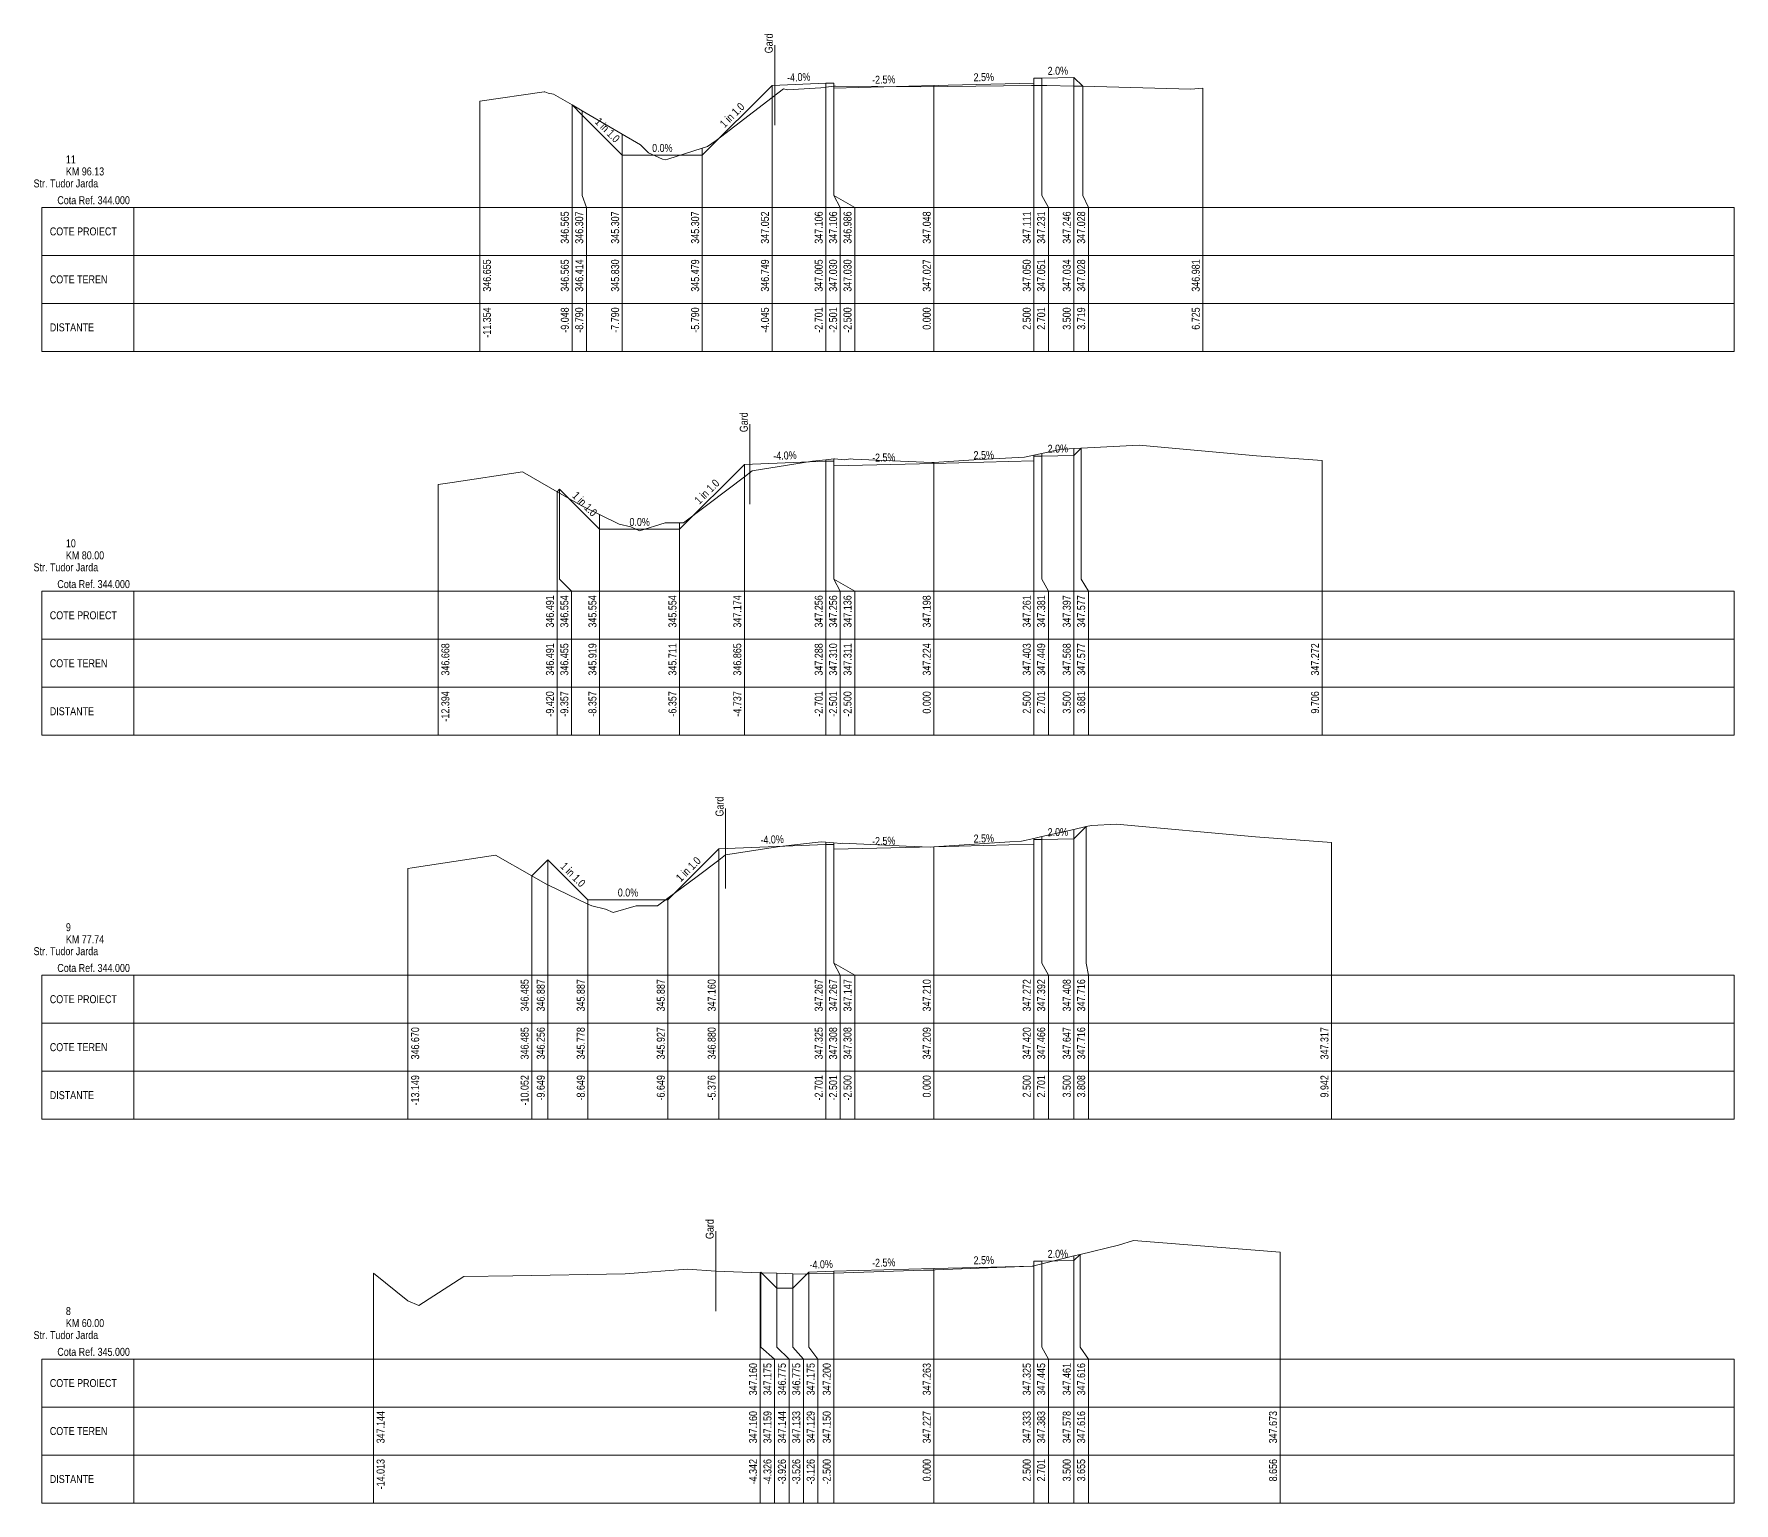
# Model space of a CAD drawing. Extents: x 1 to 634, y 0 to 594.
# Drawn here: x 0.5 to 43, y 68.2 to 104.94 of the extents above; entities that cross this region are included whole.
import ezdxf
from ezdxf.enums import TextEntityAlignment as Align

# ---------------------------------------------------------------- set-up
doc = ezdxf.new("R2010")
doc.units = 0
doc.header["$MEASUREMENT"] = 0
doc.layers.add('ARD-No Plot', color=1, linetype='Continuous', lineweight=0, plot=False)
for name, color, linetype, lineweight in [('DESIGN-TEXT', 7, 'Continuous', 0), ('EXISTING-TEXT', 7, 'Continuous', 0), ('LINES', 7, 'Continuous', 0), ('Text', 7, 'Continuous', 0), ('X-RL', 7, 'Continuous', 0), ('XPLOT-DESIGN', 5, 'Continuous', 0), ('XPLOT-EXISTING', 3, 'Continuous', 0), ('XPLOT-GRADE', 7, 'Continuous', 0), ('XPLOT-KM', 7, 'Continuous', 0), ('XPLOT-TITLE', 7, 'Continuous', 0)]:
    doc.layers.add(name, color=color, linetype=linetype, lineweight=lineweight)
doc.styles.add('$0$$0$Arial', font='arial.ttf', dxfattribs={"width": 0.8})

msp = doc.modelspace()

# ---------------------------------------------------------------- linework, layer by layer
at = {"layer": 'LINES'}
for p, q in [((19.02, 104.654), (19.02, 102.654)), ((20.299, 100.9), (20.299, 103.706)), ((20.299, 100.9), (20.299, 103.706)), ((20.299, 100.9), (20.299, 103.706)), ((20.499, 100.9), (20.499, 103.706)), ((20.499, 100.9), (20.499, 103.706)), ((20.499, 100.9), (20.499, 103.706)), ((25.5, 100.9), (25.5, 103.711)), ((25.5, 100.9), (25.5, 103.711)), ((25.5, 100.9), (25.5, 103.711)), ((25.701, 100.9), (25.701, 103.831)), ((25.701, 100.9), (25.701, 103.831)), ((25.701, 100.9), (25.701, 103.831)), ((26.5, 100.9), (26.5, 103.846)), ((26.5, 100.9), (26.5, 103.846)), ((26.5, 100.9), (26.5, 103.846)), ((18.955, 100.9), (18.955, 103.652)), ((18.955, 100.9), (18.955, 103.652)), ((18.955, 100.9), (18.955, 103.652)), ((20.5, 100.9), (20.5, 103.63)), ((20.5, 100.9), (20.5, 103.63)), ((20.5, 100.9), (20.5, 103.63)), ((23, 100.9), (23, 103.648)), ((23, 100.9), (23, 103.648)), ((23, 100.9), (23, 103.648)), ((26.719, 100.9), (26.719, 103.628)), ((26.719, 100.9), (26.719, 103.628)), ((26.719, 100.9), (26.719, 103.628)), ((29.725, 100.9), (29.725, 103.581)), ((29.725, 100.9), (29.725, 103.581)), ((11.646, 100.9), (11.646, 103.255)), ((11.646, 100.9), (11.646, 103.255)), ((13.952, 100.9), (13.952, 103.165)), ((13.952, 100.9), (13.952, 103.165)), ((13.952, 100.9), (13.952, 103.165)), ((14.21, 100.9), (14.21, 103.014)), ((14.21, 100.9), (14.21, 103.014)), ((14.21, 100.9), (14.21, 103.014)), ((15.21, 100.9), (15.21, 102.43)), ((15.21, 100.9), (15.21, 102.43)), ((15.21, 100.9), (15.21, 102.43)), ((17.21, 100.9), (17.21, 102.079)), ((17.21, 100.9), (17.21, 102.079)), ((17.21, 100.9), (17.21, 102.079)), ((11.646, 100.6), (11.646, 100.9)), ((11.646, 100.6), (11.646, 100.9)), ((13.952, 100.6), (13.952, 100.9)), ((13.952, 100.6), (13.952, 100.9)), ((13.952, 100.6), (13.952, 100.9)), ((14.312, 100.6), (14.21, 100.9)), ((14.312, 100.6), (14.21, 100.9)), ((14.312, 100.6), (14.21, 100.9)), ((15.21, 100.6), (15.21, 100.9)), ((15.21, 100.6), (15.21, 100.9)), ((15.21, 100.6), (15.21, 100.9)), ((17.21, 100.6), (17.21, 100.9)), ((17.21, 100.6), (17.21, 100.9)), ((17.21, 100.6), (17.21, 100.9)), ((18.955, 100.6), (18.955, 100.9)), ((18.955, 100.6), (18.955, 100.9)), ((18.955, 100.6), (18.955, 100.9)), ((20.299, 100.6), (20.299, 100.9)), ((20.299, 100.6), (20.299, 100.9)), ((20.299, 100.6), (20.299, 100.9)), ((20.659, 100.6), (20.499, 100.9)), ((20.659, 100.6), (20.499, 100.9)), ((20.659, 100.6), (20.499, 100.9)), ((21.019, 100.6), (20.5, 100.9)), ((21.019, 100.6), (20.5, 100.9)), ((21.019, 100.6), (20.5, 100.9)), ((23, 100.6), (23, 100.9)), ((23, 100.6), (23, 100.9)), ((23, 100.6), (23, 100.9)), ((25.5, 100.6), (25.5, 100.9)), ((25.5, 100.6), (25.5, 100.9)), ((25.5, 100.6), (25.5, 100.9)), ((25.86, 100.6), (25.701, 100.9)), ((25.86, 100.6), (25.701, 100.9)), ((25.86, 100.6), (25.701, 100.9)), ((26.5, 100.6), (26.5, 100.9)), ((26.5, 100.6), (26.5, 100.9)), ((26.5, 100.6), (26.5, 100.9)), ((26.86, 100.6), (26.719, 100.9)), ((26.86, 100.6), (26.719, 100.9)), ((26.86, 100.6), (26.719, 100.9)), ((29.725, 100.6), (29.725, 100.9)), ((29.725, 100.6), (29.725, 100.9)), ((0.698, 99.4), (0.698, 100.6)), ((0.698, 100.6), (3, 100.6)), ((3, 97), (3, 100.6)), ((3, 100.6), (43, 100.6)), ((11.646, 97), (11.646, 100.6)), ((11.646, 97), (11.646, 100.6)), ((13.952, 97), (13.952, 100.6)), ((13.952, 97), (13.952, 100.6)), ((13.952, 97), (13.952, 100.6)), ((14.312, 97), (14.312, 100.6)), ((14.312, 97), (14.312, 100.6)), ((14.312, 97), (14.312, 100.6)), ((15.21, 97), (15.21, 100.6)), ((15.21, 97), (15.21, 100.6)), ((15.21, 97), (15.21, 100.6)), ((17.21, 97), (17.21, 100.6)), ((17.21, 97), (17.21, 100.6)), ((17.21, 97), (17.21, 100.6)), ((18.955, 97), (18.955, 100.6)), ((18.955, 97), (18.955, 100.6)), ((18.955, 97), (18.955, 100.6)), ((20.299, 97), (20.299, 100.6)), ((20.299, 97), (20.299, 100.6)), ((20.299, 97), (20.299, 100.6)), ((20.659, 97), (20.659, 100.6)), ((20.659, 97), (20.659, 100.6)), ((20.659, 97), (20.659, 100.6)), ((21.019, 97), (21.019, 100.6)), ((21.019, 97), (21.019, 100.6)), ((21.019, 97), (21.019, 100.6)), ((23, 97), (23, 100.6)), ((23, 97), (23, 100.6)), ((23, 97), (23, 100.6)), ((25.5, 97), (25.5, 100.6)), ((25.5, 97), (25.5, 100.6)), ((25.5, 97), (25.5, 100.6)), ((25.86, 97), (25.86, 100.6)), ((25.86, 97), (25.86, 100.6)), ((25.86, 97), (25.86, 100.6)), ((26.5, 97), (26.5, 100.6)), ((26.5, 97), (26.5, 100.6)), ((26.5, 97), (26.5, 100.6)), ((26.86, 97), (26.86, 100.6)), ((26.86, 97), (26.86, 100.6)), ((26.86, 97), (26.86, 100.6)), ((29.725, 97), (29.725, 100.6)), ((29.725, 97), (29.725, 100.6)), ((43, 97), (43, 100.6)), ((0.698, 98.2), (0.698, 99.4)), ((0.698, 99.4), (3, 99.4)), ((3, 99.4), (0.698, 99.4)), ((3, 99.4), (43, 99.4)), ((0.698, 97), (0.698, 98.2)), ((0.698, 98.2), (3, 98.2)), ((3, 98.2), (0.698, 98.2)), ((3, 98.2), (43, 98.2)), ((3, 97), (0.698, 97)), ((3, 97), (43, 97)), ((18.396, 95.179), (18.396, 93.179)), ((25.5, 91.3), (25.5, 94.403)), ((25.5, 91.3), (25.5, 94.403)), ((25.5, 91.3), (25.5, 94.403)), ((25.701, 91.3), (25.701, 94.449)), ((25.701, 91.3), (25.701, 94.449)), ((25.701, 91.3), (25.701, 94.449)), ((26.5, 91.3), (26.5, 94.568)), ((26.5, 91.3), (26.5, 94.568)), ((26.5, 91.3), (26.5, 94.568)), ((26.681, 91.3), (26.681, 94.577)), ((26.681, 91.3), (26.681, 94.577)), ((26.681, 91.3), (26.681, 94.577)), ((18.263, 91.3), (18.263, 94.174)), ((18.263, 91.3), (18.263, 94.174)), ((18.263, 91.3), (18.263, 94.174)), ((20.299, 91.3), (20.299, 94.288)), ((20.299, 91.3), (20.299, 94.288)), ((20.299, 91.3), (20.299, 94.288)), ((20.499, 91.3), (20.499, 94.31)), ((20.499, 91.3), (20.499, 94.31)), ((20.499, 91.3), (20.499, 94.31)), ((20.5, 91.3), (20.5, 94.311)), ((20.5, 91.3), (20.5, 94.311)), ((20.5, 91.3), (20.5, 94.311)), ((23, 91.3), (23, 94.224)), ((23, 91.3), (23, 94.224)), ((23, 91.3), (23, 94.224)), ((32.706, 91.3), (32.706, 94.272)), ((32.706, 91.3), (32.706, 94.272)), ((10.606, 91.3), (10.606, 93.668)), ((10.606, 91.3), (10.606, 93.668)), ((13.643, 91.3), (13.643, 93.554)), ((13.643, 91.3), (13.643, 93.554)), ((13.643, 91.3), (13.643, 93.554)), ((13.58, 91.3), (13.58, 93.491)), ((13.58, 91.3), (13.58, 93.491)), ((13.58, 91.3), (13.58, 93.491)), ((14.643, 91.3), (14.643, 92.919)), ((14.643, 91.3), (14.643, 92.919)), ((14.643, 91.3), (14.643, 92.919)), ((16.643, 91.3), (16.643, 92.711)), ((16.643, 91.3), (16.643, 92.711)), ((16.643, 91.3), (16.643, 92.711)), ((0.698, 89.8), (0.698, 91)), ((0.698, 91), (3, 91)), ((3, 87.4), (3, 91)), ((3, 91), (43, 91)), ((10.606, 91), (10.606, 91.3)), ((10.606, 91), (10.606, 91.3)), ((10.606, 87.4), (10.606, 91)), ((10.606, 87.4), (10.606, 91)), ((13.58, 91), (13.58, 91.3)), ((13.58, 91), (13.58, 91.3)), ((13.58, 91), (13.58, 91.3)), ((13.58, 87.4), (13.58, 91)), ((13.58, 87.4), (13.58, 91)), ((13.58, 87.4), (13.58, 91)), ((13.94, 91), (13.643, 91.3)), ((13.94, 91), (13.643, 91.3)), ((13.94, 91), (13.643, 91.3)), ((13.94, 87.4), (13.94, 91)), ((13.94, 87.4), (13.94, 91)), ((13.94, 87.4), (13.94, 91)), ((14.643, 91), (14.643, 91.3)), ((14.643, 91), (14.643, 91.3)), ((14.643, 91), (14.643, 91.3)), ((14.643, 87.4), (14.643, 91)), ((14.643, 87.4), (14.643, 91)), ((14.643, 87.4), (14.643, 91)), ((16.643, 91), (16.643, 91.3)), ((16.643, 91), (16.643, 91.3)), ((16.643, 91), (16.643, 91.3)), ((16.643, 87.4), (16.643, 91)), ((16.643, 87.4), (16.643, 91)), ((16.643, 87.4), (16.643, 91)), ((18.263, 91), (18.263, 91.3)), ((18.263, 91), (18.263, 91.3)), ((18.263, 91), (18.263, 91.3)), ((18.263, 87.4), (18.263, 91)), ((18.263, 87.4), (18.263, 91)), ((18.263, 87.4), (18.263, 91)), ((20.299, 91), (20.299, 91.3)), ((20.299, 91), (20.299, 91.3)), ((20.299, 91), (20.299, 91.3)), ((20.299, 87.4), (20.299, 91)), ((20.299, 87.4), (20.299, 91)), ((20.299, 87.4), (20.299, 91)), ((20.659, 91), (20.499, 91.3)), ((20.659, 91), (20.499, 91.3)), ((20.659, 91), (20.499, 91.3)), ((21.019, 91), (20.5, 91.3)), ((21.019, 91), (20.5, 91.3)), ((21.019, 91), (20.5, 91.3)), ((20.659, 87.4), (20.659, 91)), ((20.659, 87.4), (20.659, 91)), ((20.659, 87.4), (20.659, 91)), ((21.019, 87.4), (21.019, 91)), ((21.019, 87.4), (21.019, 91)), ((21.019, 87.4), (21.019, 91)), ((23, 91), (23, 91.3)), ((23, 91), (23, 91.3)), ((23, 91), (23, 91.3)), ((23, 87.4), (23, 91)), ((23, 87.4), (23, 91)), ((23, 87.4), (23, 91)), ((25.5, 91), (25.5, 91.3)), ((25.5, 91), (25.5, 91.3)), ((25.5, 91), (25.5, 91.3)), ((25.5, 87.4), (25.5, 91)), ((25.5, 87.4), (25.5, 91)), ((25.5, 87.4), (25.5, 91)), ((25.86, 91), (25.701, 91.3)), ((25.86, 91), (25.701, 91.3)), ((25.86, 91), (25.701, 91.3)), ((25.86, 87.4), (25.86, 91)), ((25.86, 87.4), (25.86, 91)), ((25.86, 87.4), (25.86, 91)), ((26.5, 91), (26.5, 91.3)), ((26.5, 91), (26.5, 91.3)), ((26.5, 91), (26.5, 91.3)), ((26.5, 87.4), (26.5, 91)), ((26.5, 87.4), (26.5, 91)), ((26.5, 87.4), (26.5, 91)), ((26.86, 91), (26.681, 91.3)), ((26.86, 91), (26.681, 91.3)), ((26.86, 91), (26.681, 91.3)), ((26.86, 87.4), (26.86, 91)), ((26.86, 87.4), (26.86, 91)), ((26.86, 87.4), (26.86, 91)), ((32.706, 91), (32.706, 91.3)), ((32.706, 91), (32.706, 91.3)), ((32.706, 87.4), (32.706, 91)), ((32.706, 87.4), (32.706, 91)), ((43, 87.4), (43, 91)), ((0.698, 88.6), (0.698, 89.8)), ((0.698, 89.8), (3, 89.8)), ((3, 89.8), (0.698, 89.8)), ((3, 89.8), (43, 89.8)), ((0.698, 87.4), (0.698, 88.6)), ((0.698, 88.6), (3, 88.6)), ((3, 88.6), (0.698, 88.6)), ((3, 88.6), (43, 88.6)), ((3, 87.4), (0.698, 87.4)), ((3, 87.4), (43, 87.4)), ((17.79, 85.567), (17.79, 83.567)), ((26.5, 81.7), (26.5, 85.047)), ((26.5, 81.7), (26.5, 85.047)), ((26.5, 81.7), (26.5, 85.047)), ((26.808, 81.7), (26.808, 85.116)), ((26.808, 81.7), (26.808, 85.116)), ((26.808, 81.7), (26.808, 85.116)), ((20.299, 81.7), (20.299, 84.725)), ((20.299, 81.7), (20.299, 84.725)), ((20.299, 81.7), (20.299, 84.725)), ((20.499, 81.7), (20.499, 84.708)), ((20.499, 81.7), (20.499, 84.708)), ((20.499, 81.7), (20.499, 84.708)), ((20.5, 81.7), (20.5, 84.708)), ((20.5, 81.7), (20.5, 84.708)), ((20.5, 81.7), (20.5, 84.708)), ((23, 81.7), (23, 84.61)), ((23, 81.7), (23, 84.61)), ((23, 81.7), (23, 84.61)), ((25.5, 81.7), (25.5, 84.82)), ((25.5, 81.7), (25.5, 84.82)), ((25.5, 81.7), (25.5, 84.82)), ((25.701, 81.7), (25.701, 84.866)), ((25.701, 81.7), (25.701, 84.866)), ((25.701, 81.7), (25.701, 84.866)), ((32.942, 81.7), (32.942, 84.717)), ((32.942, 81.7), (32.942, 84.717)), ((13.351, 81.7), (13.351, 84.287)), ((13.351, 81.7), (13.351, 84.287)), ((13.351, 81.7), (13.351, 84.287)), ((17.624, 81.7), (17.624, 84.56)), ((17.624, 81.7), (17.624, 84.56)), ((17.624, 81.7), (17.624, 84.56)), ((9.851, 81.7), (9.851, 84.07)), ((9.851, 81.7), (9.851, 84.07)), ((12.948, 81.7), (12.948, 83.885)), ((12.948, 81.7), (12.948, 83.885)), ((12.948, 81.7), (12.948, 83.885)), ((16.351, 81.7), (16.351, 83.327)), ((16.351, 81.7), (16.351, 83.327)), ((16.351, 81.7), (16.351, 83.327)), ((14.351, 81.7), (14.351, 83.287)), ((14.351, 81.7), (14.351, 83.287)), ((14.351, 81.7), (14.351, 83.287)), ((9.851, 81.4), (9.851, 81.7)), ((9.851, 81.4), (9.851, 81.7)), ((12.948, 81.4), (12.948, 81.7)), ((12.948, 81.4), (12.948, 81.7)), ((12.948, 81.4), (12.948, 81.7)), ((13.351, 81.4), (13.351, 81.7)), ((13.351, 81.4), (13.351, 81.7)), ((13.351, 81.4), (13.351, 81.7)), ((14.351, 81.4), (14.351, 81.7)), ((14.351, 81.4), (14.351, 81.7)), ((14.351, 81.4), (14.351, 81.7)), ((16.351, 81.4), (16.351, 81.7)), ((16.351, 81.4), (16.351, 81.7)), ((16.351, 81.4), (16.351, 81.7)), ((17.624, 81.4), (17.624, 81.7)), ((17.624, 81.4), (17.624, 81.7)), ((17.624, 81.4), (17.624, 81.7)), ((20.299, 81.4), (20.299, 81.7)), ((20.299, 81.4), (20.299, 81.7)), ((20.299, 81.4), (20.299, 81.7)), ((20.659, 81.4), (20.499, 81.7)), ((20.659, 81.4), (20.499, 81.7)), ((20.659, 81.4), (20.499, 81.7)), ((21.019, 81.4), (20.5, 81.7)), ((21.019, 81.4), (20.5, 81.7)), ((21.019, 81.4), (20.5, 81.7)), ((23, 81.4), (23, 81.7)), ((23, 81.4), (23, 81.7)), ((23, 81.4), (23, 81.7)), ((25.5, 81.4), (25.5, 81.7)), ((25.5, 81.4), (25.5, 81.7)), ((25.5, 81.4), (25.5, 81.7)), ((25.86, 81.4), (25.701, 81.7)), ((25.86, 81.4), (25.701, 81.7)), ((25.86, 81.4), (25.701, 81.7)), ((26.5, 81.4), (26.5, 81.7)), ((26.5, 81.4), (26.5, 81.7)), ((26.5, 81.4), (26.5, 81.7)), ((26.86, 81.4), (26.808, 81.7)), ((26.86, 81.4), (26.808, 81.7)), ((26.86, 81.4), (26.808, 81.7)), ((32.942, 81.4), (32.942, 81.7)), ((32.942, 81.4), (32.942, 81.7)), ((0.698, 80.2), (0.698, 81.4)), ((0.698, 81.4), (3, 81.4)), ((3, 77.8), (3, 81.4)), ((3, 81.4), (43, 81.4)), ((9.851, 77.8), (9.851, 81.4)), ((9.851, 77.8), (9.851, 81.4)), ((12.948, 77.8), (12.948, 81.4)), ((12.948, 77.8), (12.948, 81.4)), ((12.948, 77.8), (12.948, 81.4)), ((13.351, 77.8), (13.351, 81.4)), ((13.351, 77.8), (13.351, 81.4)), ((13.351, 77.8), (13.351, 81.4)), ((14.351, 77.8), (14.351, 81.4)), ((14.351, 77.8), (14.351, 81.4)), ((14.351, 77.8), (14.351, 81.4)), ((16.351, 77.8), (16.351, 81.4)), ((16.351, 77.8), (16.351, 81.4)), ((16.351, 77.8), (16.351, 81.4)), ((17.624, 77.8), (17.624, 81.4)), ((17.624, 77.8), (17.624, 81.4)), ((17.624, 77.8), (17.624, 81.4)), ((20.299, 77.8), (20.299, 81.4)), ((20.299, 77.8), (20.299, 81.4)), ((20.299, 77.8), (20.299, 81.4)), ((20.659, 77.8), (20.659, 81.4)), ((20.659, 77.8), (20.659, 81.4)), ((20.659, 77.8), (20.659, 81.4)), ((21.019, 77.8), (21.019, 81.4)), ((21.019, 77.8), (21.019, 81.4)), ((21.019, 77.8), (21.019, 81.4)), ((23, 77.8), (23, 81.4)), ((23, 77.8), (23, 81.4)), ((23, 77.8), (23, 81.4)), ((25.5, 77.8), (25.5, 81.4)), ((25.5, 77.8), (25.5, 81.4)), ((25.5, 77.8), (25.5, 81.4)), ((25.86, 77.8), (25.86, 81.4)), ((25.86, 77.8), (25.86, 81.4)), ((25.86, 77.8), (25.86, 81.4)), ((26.5, 77.8), (26.5, 81.4)), ((26.5, 77.8), (26.5, 81.4)), ((26.5, 77.8), (26.5, 81.4)), ((26.86, 77.8), (26.86, 81.4)), ((26.86, 77.8), (26.86, 81.4)), ((26.86, 77.8), (26.86, 81.4)), ((32.942, 77.8), (32.942, 81.4)), ((32.942, 77.8), (32.942, 81.4)), ((43, 77.8), (43, 81.4)), ((0.698, 79), (0.698, 80.2)), ((0.698, 80.2), (3, 80.2)), ((3, 80.2), (0.698, 80.2)), ((3, 80.2), (43, 80.2)), ((0.698, 77.8), (0.698, 79)), ((0.698, 79), (3, 79)), ((3, 79), (0.698, 79)), ((3, 79), (43, 79)), ((3, 77.8), (0.698, 77.8)), ((3, 77.8), (43, 77.8)), ((17.544, 75.001), (17.544, 73.001)), ((26.5, 72.1), (26.5, 74.378)), ((26.5, 72.1), (26.5, 74.378)), ((26.5, 72.1), (26.5, 74.378)), ((26.655, 72.1), (26.655, 74.416)), ((26.655, 72.1), (26.655, 74.416)), ((26.655, 72.1), (26.655, 74.416)), ((31.656, 72.1), (31.656, 74.473)), ((31.656, 72.1), (31.656, 74.473)), ((18.658, 72.1), (18.658, 73.96)), ((18.658, 72.1), (18.658, 73.96)), ((18.658, 72.1), (18.658, 73.96)), ((18.674, 72.1), (18.674, 73.975)), ((18.674, 72.1), (18.674, 73.975)), ((18.674, 72.1), (18.674, 73.975)), ((19.874, 72.1), (19.874, 73.975)), ((19.874, 72.1), (19.874, 73.975)), ((19.874, 72.1), (19.874, 73.975)), ((20.5, 72.1), (20.5, 74)), ((20.5, 72.1), (20.5, 74)), ((20.5, 72.1), (20.5, 74)), ((23, 72.1), (23, 74.063)), ((23, 72.1), (23, 74.063)), ((23, 72.1), (23, 74.063)), ((25.5, 72.1), (25.5, 74.133)), ((25.5, 72.1), (25.5, 74.133)), ((25.5, 72.1), (25.5, 74.133)), ((25.701, 72.1), (25.701, 74.245)), ((25.701, 72.1), (25.701, 74.245)), ((25.701, 72.1), (25.701, 74.245)), ((8.987, 72.1), (8.987, 73.944)), ((8.987, 72.1), (8.987, 73.944)), ((19.074, 72.1), (19.074, 73.944)), ((19.074, 72.1), (19.074, 73.944)), ((19.074, 72.1), (19.074, 73.944)), ((19.474, 72.1), (19.474, 73.933)), ((19.474, 72.1), (19.474, 73.933)), ((19.474, 72.1), (19.474, 73.933)), ((8.987, 71.8), (8.987, 72.1)), ((8.987, 71.8), (8.987, 72.1)), ((18.658, 71.8), (18.658, 72.1)), ((18.658, 71.8), (18.658, 72.1)), ((18.658, 71.8), (18.658, 72.1)), ((19.018, 71.8), (18.674, 72.1)), ((19.018, 71.8), (18.674, 72.1)), ((19.018, 71.8), (18.674, 72.1)), ((19.378, 71.8), (19.074, 72.1)), ((19.378, 71.8), (19.074, 72.1)), ((19.378, 71.8), (19.074, 72.1)), ((19.738, 71.8), (19.474, 72.1)), ((19.738, 71.8), (19.474, 72.1)), ((19.738, 71.8), (19.474, 72.1)), ((20.098, 71.8), (19.874, 72.1)), ((20.098, 71.8), (19.874, 72.1)), ((20.098, 71.8), (19.874, 72.1)), ((20.5, 71.8), (20.5, 72.1)), ((20.5, 71.8), (20.5, 72.1)), ((20.5, 71.8), (20.5, 72.1)), ((23, 71.8), (23, 72.1)), ((23, 71.8), (23, 72.1)), ((23, 71.8), (23, 72.1)), ((25.5, 71.8), (25.5, 72.1)), ((25.5, 71.8), (25.5, 72.1)), ((25.5, 71.8), (25.5, 72.1)), ((25.86, 71.8), (25.701, 72.1)), ((25.86, 71.8), (25.701, 72.1)), ((25.86, 71.8), (25.701, 72.1)), ((26.5, 71.8), (26.5, 72.1)), ((26.5, 71.8), (26.5, 72.1)), ((26.5, 71.8), (26.5, 72.1)), ((26.86, 71.8), (26.655, 72.1)), ((26.86, 71.8), (26.655, 72.1)), ((26.86, 71.8), (26.655, 72.1)), ((31.656, 71.8), (31.656, 72.1)), ((31.656, 71.8), (31.656, 72.1)), ((0.698, 70.6), (0.698, 71.8)), ((0.698, 71.8), (3, 71.8)), ((3, 68.2), (3, 71.8)), ((3, 71.8), (43, 71.8)), ((8.987, 68.2), (8.987, 71.8)), ((8.987, 68.2), (8.987, 71.8)), ((18.658, 68.2), (18.658, 71.8)), ((18.658, 68.2), (18.658, 71.8)), ((18.658, 68.2), (18.658, 71.8)), ((19.018, 68.2), (19.018, 71.8)), ((19.018, 68.2), (19.018, 71.8)), ((19.018, 68.2), (19.018, 71.8)), ((19.378, 68.2), (19.378, 71.8)), ((19.378, 68.2), (19.378, 71.8)), ((19.378, 68.2), (19.378, 71.8)), ((19.738, 68.2), (19.738, 71.8)), ((19.738, 68.2), (19.738, 71.8)), ((19.738, 68.2), (19.738, 71.8)), ((20.098, 68.2), (20.098, 71.8)), ((20.098, 68.2), (20.098, 71.8)), ((20.098, 68.2), (20.098, 71.8)), ((20.5, 68.2), (20.5, 71.8)), ((20.5, 68.2), (20.5, 71.8)), ((20.5, 68.2), (20.5, 71.8)), ((23, 68.2), (23, 71.8)), ((23, 68.2), (23, 71.8)), ((23, 68.2), (23, 71.8)), ((25.5, 68.2), (25.5, 71.8)), ((25.5, 68.2), (25.5, 71.8)), ((25.5, 68.2), (25.5, 71.8)), ((25.86, 68.2), (25.86, 71.8)), ((25.86, 68.2), (25.86, 71.8)), ((25.86, 68.2), (25.86, 71.8)), ((26.5, 68.2), (26.5, 71.8)), ((26.5, 68.2), (26.5, 71.8)), ((26.5, 68.2), (26.5, 71.8)), ((26.86, 68.2), (26.86, 71.8)), ((26.86, 68.2), (26.86, 71.8)), ((26.86, 68.2), (26.86, 71.8)), ((31.656, 68.2), (31.656, 71.8)), ((31.656, 68.2), (31.656, 71.8)), ((43, 68.2), (43, 71.8)), ((0.698, 69.4), (0.698, 70.6)), ((0.698, 70.6), (3, 70.6)), ((3, 70.6), (0.698, 70.6)), ((3, 70.6), (43, 70.6)), ((0.698, 68.2), (0.698, 69.4)), ((0.698, 69.4), (3, 69.4)), ((3, 69.4), (0.698, 69.4)), ((3, 69.4), (43, 69.4)), ((3, 68.2), (0.698, 68.2)), ((3, 68.2), (43, 68.2))]:
    msp.add_line(p, q, dxfattribs=at)
at = {"layer": 'XPLOT-DESIGN'}
for p, q in [((18.955, 103.652), (20.299, 103.706)), ((20.299, 103.706), (20.499, 103.706)), ((20.499, 103.706), (20.5, 103.586)), ((23, 103.648), (25.5, 103.711)), ((25.5, 103.711), (25.501, 103.831)), ((25.501, 103.831), (25.701, 103.831)), ((25.701, 103.831), (26.5, 103.846)), ((26.5, 103.846), (26.719, 103.628)), ((17.21, 101.907), (18.955, 103.652)), ((20.5, 103.586), (23, 103.648)), ((13.952, 103.165), (14.21, 102.907)), ((14.21, 102.907), (15.21, 101.907)), ((15.21, 101.907), (17.21, 101.907)), ((25.5, 94.261), (25.501, 94.381)), ((25.501, 94.381), (25.701, 94.381)), ((25.701, 94.381), (26.5, 94.397)), ((26.5, 94.397), (26.681, 94.577)), ((16.643, 92.554), (18.263, 94.174)), ((18.263, 94.174), (20.299, 94.256)), ((20.299, 94.256), (20.499, 94.256)), ((20.499, 94.256), (20.5, 94.136)), ((20.5, 94.136), (23, 94.198)), ((23, 94.198), (25.5, 94.261)), ((13.58, 93.491), (13.643, 93.554)), ((13.643, 93.554), (14.643, 92.554)), ((14.643, 92.554), (16.643, 92.554)), ((26.5, 84.808), (26.808, 85.116)), ((17.624, 84.56), (20.299, 84.667)), ((20.299, 84.667), (20.499, 84.667)), ((20.499, 84.667), (20.5, 84.547)), ((20.5, 84.547), (23, 84.61)), ((23, 84.61), (25.5, 84.672)), ((25.5, 84.672), (25.501, 84.792)), ((25.501, 84.792), (25.701, 84.792)), ((25.701, 84.792), (26.5, 84.808)), ((12.948, 83.885), (13.351, 84.287)), ((13.351, 84.287), (14.351, 83.287)), ((16.351, 83.287), (17.624, 84.56)), ((14.351, 83.287), (16.351, 83.287)), ((26.5, 74.261), (26.655, 74.416)), ((18.658, 73.96), (18.674, 73.975)), ((18.674, 73.975), (19.074, 73.575)), ((19.474, 73.575), (19.874, 73.975)), ((19.874, 73.975), (20.5, 74)), ((20.5, 74), (23, 74.063)), ((23, 74.063), (25.5, 74.125)), ((25.5, 74.125), (25.501, 74.245)), ((25.501, 74.245), (25.701, 74.245)), ((25.701, 74.245), (26.5, 74.261)), ((19.074, 73.575), (19.474, 73.575))]:
    msp.add_line(p, q, dxfattribs=at)
at = {"layer": 'XPLOT-EXISTING'}
for p, q in [((11.646, 103.255), (13.259, 103.492)), ((13.259, 103.492), (13.271, 103.487)), ((13.271, 103.487), (13.352, 103.455)), ((13.352, 103.455), (13.488, 103.436)), ((13.488, 103.436), (13.952, 103.165)), ((17.552, 102.276), (18.955, 103.349)), ((18.955, 103.349), (19.243, 103.569)), ((19.243, 103.569), (19.335, 103.543)), ((19.335, 103.543), (20.173, 103.59)), ((20.173, 103.59), (20.299, 103.605)), ((20.299, 103.605), (20.499, 103.63)), ((20.499, 103.63), (20.5, 103.63)), ((20.5, 103.63), (20.536, 103.634)), ((20.536, 103.634), (22.658, 103.618)), ((22.658, 103.618), (23, 103.627)), ((23, 103.627), (23.121, 103.63)), ((23, 103.627), (23, 103.627)), ((23.121, 103.63), (23.347, 103.624)), ((23.347, 103.624), (25.44, 103.65)), ((25.44, 103.65), (25.5, 103.65)), ((25.5, 103.65), (25.701, 103.651)), ((25.701, 103.651), (25.826, 103.651)), ((25.826, 103.651), (26.5, 103.634)), ((26.5, 103.634), (26.719, 103.628)), ((26.719, 103.628), (29.423, 103.558)), ((29.423, 103.558), (29.725, 103.581)), ((13.952, 103.165), (14.21, 103.014)), ((14.21, 103.014), (15.21, 102.43)), ((15.21, 102.43), (15.662, 102.166)), ((15.662, 102.166), (15.868, 101.961)), ((16.35, 101.807), (17.21, 102.079)), ((17.21, 102.079), (17.342, 102.121)), ((17.342, 102.121), (17.552, 102.276)), ((15.868, 101.961), (16.211, 101.804)), ((16.211, 101.804), (16.29, 101.786)), ((16.29, 101.786), (16.35, 101.807)), ((23.999, 94.29), (25.267, 94.35)), ((25.267, 94.35), (25.5, 94.403)), ((25.5, 94.403), (25.701, 94.449)), ((25.701, 94.449), (26.141, 94.548)), ((26.141, 94.548), (26.5, 94.568)), ((26.5, 94.568), (26.681, 94.577)), ((26.681, 94.577), (28.132, 94.655)), ((28.132, 94.655), (31.067, 94.389)), ((31.067, 94.389), (32.706, 94.272)), ((10.957, 93.719), (12.717, 93.99)), ((12.717, 93.99), (13.58, 93.491)), ((18.263, 93.865), (18.453, 94.01)), ((18.453, 94.01), (19.966, 94.251)), ((19.966, 94.251), (20.299, 94.288)), ((20.299, 94.288), (20.499, 94.31)), ((20.499, 94.31), (20.5, 94.311)), ((20.5, 94.311), (20.511, 94.312)), ((20.511, 94.312), (20.775, 94.289)), ((20.775, 94.289), (20.915, 94.31)), ((20.915, 94.31), (20.983, 94.308)), ((20.983, 94.308), (22.949, 94.22)), ((22.949, 94.22), (23, 94.224)), ((23, 94.224), (23.999, 94.29)), ((23, 94.224), (23, 94.224)), ((10.606, 93.668), (10.957, 93.719)), ((16.736, 92.711), (17.857, 93.552)), ((17.857, 93.552), (18.263, 93.865)), ((13.58, 93.491), (13.643, 93.455)), ((13.643, 93.455), (14.194, 93.136)), ((14.194, 93.136), (14.643, 92.919)), ((14.643, 92.919), (15.133, 92.682)), ((15.133, 92.682), (15.419, 92.615)), ((15.636, 92.515), (16.283, 92.712)), ((16.283, 92.712), (16.643, 92.711)), ((16.643, 92.711), (16.736, 92.711)), ((15.419, 92.615), (15.636, 92.515)), ((25.701, 84.866), (26.5, 85.047)), ((26.5, 85.047), (26.808, 85.116)), ((26.808, 85.116), (26.942, 85.147)), ((26.942, 85.147), (27.564, 85.178)), ((27.564, 85.178), (31.04, 84.856)), ((17.793, 84.409), (19.147, 84.621)), ((19.147, 84.621), (20.178, 84.735)), ((20.178, 84.735), (20.299, 84.725)), ((20.299, 84.725), (20.499, 84.708)), ((20.499, 84.708), (20.5, 84.708)), ((20.5, 84.708), (20.672, 84.693)), ((20.672, 84.693), (20.714, 84.7)), ((20.714, 84.7), (22.308, 84.63)), ((22.308, 84.63), (22.905, 84.603)), ((22.905, 84.603), (23, 84.609)), ((23, 84.609), (24.896, 84.736)), ((23, 84.609), (23, 84.609)), ((24.896, 84.736), (25.189, 84.75)), ((25.189, 84.75), (25.5, 84.82)), ((25.5, 84.82), (25.701, 84.866)), ((31.04, 84.856), (32.942, 84.717)), ((9.959, 84.085), (12.043, 84.403)), ((12.043, 84.403), (12.948, 83.885)), ((17.084, 83.87), (17.624, 84.28)), ((17.624, 84.28), (17.793, 84.409)), ((9.851, 84.07), (9.959, 84.085)), ((12.948, 83.885), (13.337, 83.662)), ((16.351, 83.327), (17.084, 83.87)), ((13.337, 83.662), (13.351, 83.656)), ((13.351, 83.656), (14.351, 83.178)), ((16.09, 83.134), (16.351, 83.327)), ((14.351, 83.178), (14.451, 83.13)), ((14.451, 83.13), (14.789, 83.052)), ((14.789, 83.052), (14.981, 82.964)), ((14.981, 82.964), (15.552, 83.135)), ((15.552, 83.135), (16.09, 83.134)), ((25.701, 74.183), (26.5, 74.378)), ((26.5, 74.378), (26.655, 74.416)), ((26.655, 74.416), (27.614, 74.651)), ((27.614, 74.651), (27.992, 74.767)), ((27.992, 74.767), (31.656, 74.473)), ((15.28, 73.931), (16.838, 74.045)), ((16.838, 74.045), (17.544, 74.001)), ((17.544, 74.001), (18.658, 73.96)), ((18.658, 73.96), (18.674, 73.959)), ((18.674, 73.959), (19.074, 73.944)), ((19.874, 73.929), (20.5, 73.95)), ((20.5, 73.95), (22.739, 74.023)), ((22.739, 74.023), (22.894, 74.024)), ((22.894, 74.024), (23, 74.027)), ((23, 74.027), (23.03, 74.029)), ((23, 74.027), (23, 74.027)), ((23.03, 74.029), (25.459, 74.123)), ((25.459, 74.123), (25.5, 74.133)), ((25.5, 74.133), (25.701, 74.183)), ((8.987, 73.944), (9.848, 73.259)), ((10.125, 73.142), (11.25, 73.866)), ((11.25, 73.866), (12.473, 73.885)), ((12.473, 73.885), (15.28, 73.931)), ((19.074, 73.944), (19.287, 73.936)), ((19.287, 73.936), (19.474, 73.933)), ((19.474, 73.933), (19.79, 73.927)), ((19.79, 73.927), (19.874, 73.929)), ((9.848, 73.259), (10.125, 73.142))]:
    msp.add_line(p, q, dxfattribs=at)

# ---------------------------------------------------------------- texts
at = {"layer": 'ARD-No Plot', "style": '$0$$0$Arial', "width": 0.8}
for p in [(1.3, 101.1), (1.3, 91.5), (1.3, 81.9), (1.3, 72.3)]:
    msp.add_text('Str. Tudor Jarda', height=0.2, dxfattribs=at).set_placement(p, align=Align.CENTER)
at = {"layer": 'DESIGN-TEXT', "style": '$0$$0$Arial', "width": 0.8}
for s, p in [('346.565', (13.872, 100.5)), ('346.307', (14.232, 100.5)), ('345.307', (15.13, 100.5)), ('345.307', (17.13, 100.5)), ('347.052', (18.875, 100.5)), ('347.106', (20.219, 100.5)), ('347.106', (20.579, 100.5)), ('346.986', (20.939, 100.5)), ('347.048', (22.92, 100.5)), ('347.111', (25.42, 100.5)), ('347.231', (25.78, 100.5)), ('347.246', (26.42, 100.5)), ('347.028', (26.78, 100.5)), ('346.491', (13.5, 90.9)), ('346.554', (13.86, 90.9)), ('345.554', (14.563, 90.9)), ('345.554', (16.563, 90.9)), ('347.174', (18.183, 90.9)), ('347.256', (20.219, 90.9)), ('347.256', (20.579, 90.9)), ('347.136', (20.939, 90.9)), ('347.198', (22.92, 90.9)), ('347.261', (25.42, 90.9)), ('347.381', (25.78, 90.9)), ('347.397', (26.42, 90.9)), ('347.577', (26.78, 90.9)), ('346.485', (12.868, 81.3)), ('346.887', (13.271, 81.3)), ('345.887', (14.271, 81.3)), ('345.887', (16.271, 81.3)), ('347.160', (17.544, 81.3)), ('347.267', (20.219, 81.3)), ('347.267', (20.579, 81.3)), ('347.147', (20.939, 81.3)), ('347.210', (22.92, 81.3)), ('347.272', (25.42, 81.3)), ('347.392', (25.78, 81.3)), ('347.408', (26.42, 81.3)), ('347.716', (26.78, 81.3)), ('347.160', (18.578, 71.7)), ('347.175', (18.938, 71.7)), ('346.775', (19.298, 71.7)), ('346.775', (19.658, 71.7)), ('347.175', (20.018, 71.7)), ('347.200', (20.42, 71.7)), ('347.263', (22.92, 71.7)), ('347.325', (25.42, 71.7)), ('347.445', (25.78, 71.7)), ('347.461', (26.42, 71.7)), ('347.616', (26.78, 71.7))]:
    msp.add_text(s, height=0.2, rotation=90, dxfattribs=at).set_placement(p, align=Align.RIGHT)
at = {"layer": 'EXISTING-TEXT', "style": '$0$$0$Arial', "width": 0.8}
for s, p in [('346.655', (11.926, 99.3)), ('346.565', (13.872, 99.3)), ('346.414', (14.232, 99.3)), ('345.830', (15.13, 99.3)), ('345.479', (17.13, 99.3)), ('346.749', (18.875, 99.3)), ('347.005', (20.219, 99.3)), ('347.030', (20.579, 99.3)), ('347.030', (20.939, 99.3)), ('347.027', (22.92, 99.3)), ('347.027', (22.92, 99.3)), ('347.050', (25.42, 99.3)), ('347.051', (25.78, 99.3)), ('347.034', (26.42, 99.3)), ('347.028', (26.78, 99.3)), ('346.981', (29.645, 99.3)), ('346.668', (10.886, 89.7)), ('346.491', (13.5, 89.7)), ('346.455', (13.86, 89.7)), ('345.919', (14.563, 89.7)), ('345.711', (16.563, 89.7)), ('346.865', (18.183, 89.7)), ('347.288', (20.219, 89.7)), ('347.310', (20.579, 89.7)), ('347.311', (20.939, 89.7)), ('347.224', (22.92, 89.7)), ('347.224', (22.92, 89.7)), ('347.403', (25.42, 89.7)), ('347.449', (25.78, 89.7)), ('347.568', (26.42, 89.7)), ('347.577', (26.78, 89.7)), ('347.272', (32.626, 89.7)), ('346.670', (10.131, 80.1)), ('346.485', (12.868, 80.1)), ('346.256', (13.271, 80.1)), ('345.778', (14.271, 80.1)), ('345.927', (16.271, 80.1)), ('346.880', (17.544, 80.1)), ('347.325', (20.219, 80.1)), ('347.308', (20.579, 80.1)), ('347.308', (20.939, 80.1)), ('347.209', (22.92, 80.1)), ('347.209', (22.92, 80.1)), ('347.420', (25.42, 80.1)), ('347.466', (25.78, 80.1)), ('347.647', (26.42, 80.1)), ('347.716', (26.78, 80.1)), ('347.317', (32.862, 80.1)), ('347.144', (9.267, 70.5)), ('347.160', (18.578, 70.5)), ('347.159', (18.938, 70.5)), ('347.144', (19.298, 70.5)), ('347.133', (19.658, 70.5)), ('347.129', (20.018, 70.5)), ('347.150', (20.42, 70.5)), ('347.227', (22.92, 70.5)), ('347.227', (22.92, 70.5)), ('347.333', (25.42, 70.5)), ('347.383', (25.78, 70.5)), ('347.578', (26.42, 70.5)), ('347.616', (26.78, 70.5)), ('347.673', (31.576, 70.5))]:
    msp.add_text(s, height=0.2, rotation=90, dxfattribs=at).set_placement(p, align=Align.RIGHT)
at = {"layer": 'Text', "style": '$0$$0$Arial', "width": 0.8}
for p in [(18.97, 104.454), (18.346, 94.979), (17.74, 85.367), (17.494, 74.801)]:
    msp.add_text('Gard', height=0.2, rotation=90, dxfattribs=at).set_placement(p)
for s, p in [('-11.354', (11.926, 98.1)), ('-11.354', (11.926, 98.1)), ('-9.048', (13.872, 98.1)), ('-9.048', (13.872, 98.1)), ('-9.048', (13.872, 98.1)), ('-8.790', (14.232, 98.1)), ('-8.790', (14.232, 98.1)), ('-8.790', (14.232, 98.1)), ('-7.790', (15.13, 98.1)), ('-7.790', (15.13, 98.1)), ('-7.790', (15.13, 98.1)), ('-5.790', (17.13, 98.1)), ('-5.790', (17.13, 98.1)), ('-5.790', (17.13, 98.1)), ('-4.045', (18.875, 98.1)), ('-4.045', (18.875, 98.1)), ('-4.045', (18.875, 98.1)), ('-2.701', (20.219, 98.1)), ('-2.701', (20.219, 98.1)), ('-2.701', (20.219, 98.1)), ('-2.501', (20.579, 98.1)), ('-2.501', (20.579, 98.1)), ('-2.501', (20.579, 98.1)), ('-2.500', (20.939, 98.1)), ('-2.500', (20.939, 98.1)), ('-2.500', (20.939, 98.1)), ('0.000', (22.92, 98.1)), ('0.000', (22.92, 98.1)), ('0.000', (22.92, 98.1)), ('2.500', (25.42, 98.1)), ('2.500', (25.42, 98.1)), ('2.500', (25.42, 98.1)), ('2.701', (25.78, 98.1)), ('2.701', (25.78, 98.1)), ('2.701', (25.78, 98.1)), ('3.500', (26.42, 98.1)), ('3.500', (26.42, 98.1)), ('3.500', (26.42, 98.1)), ('3.719', (26.78, 98.1)), ('3.719', (26.78, 98.1)), ('3.719', (26.78, 98.1)), ('6.725', (29.645, 98.1)), ('6.725', (29.645, 98.1)), ('-12.394', (10.886, 88.5)), ('-12.394', (10.886, 88.5)), ('-9.420', (13.5, 88.5)), ('-9.420', (13.5, 88.5)), ('-9.420', (13.5, 88.5)), ('-9.357', (13.86, 88.5)), ('-9.357', (13.86, 88.5)), ('-9.357', (13.86, 88.5)), ('-8.357', (14.563, 88.5)), ('-8.357', (14.563, 88.5)), ('-8.357', (14.563, 88.5)), ('-6.357', (16.563, 88.5)), ('-6.357', (16.563, 88.5)), ('-6.357', (16.563, 88.5)), ('-4.737', (18.183, 88.5)), ('-4.737', (18.183, 88.5)), ('-4.737', (18.183, 88.5)), ('-2.701', (20.219, 88.5)), ('-2.701', (20.219, 88.5)), ('-2.701', (20.219, 88.5)), ('-2.501', (20.579, 88.5)), ('-2.501', (20.579, 88.5)), ('-2.501', (20.579, 88.5)), ('-2.500', (20.939, 88.5)), ('-2.500', (20.939, 88.5)), ('-2.500', (20.939, 88.5)), ('0.000', (22.92, 88.5)), ('0.000', (22.92, 88.5)), ('0.000', (22.92, 88.5)), ('2.500', (25.42, 88.5)), ('2.500', (25.42, 88.5)), ('2.500', (25.42, 88.5)), ('2.701', (25.78, 88.5)), ('2.701', (25.78, 88.5)), ('2.701', (25.78, 88.5)), ('3.500', (26.42, 88.5)), ('3.500', (26.42, 88.5)), ('3.500', (26.42, 88.5)), ('3.681', (26.78, 88.5)), ('3.681', (26.78, 88.5)), ('3.681', (26.78, 88.5)), ('9.706', (32.626, 88.5)), ('9.706', (32.626, 88.5)), ('-13.149', (10.131, 78.9)), ('-13.149', (10.131, 78.9)), ('-10.052', (12.868, 78.9)), ('-10.052', (12.868, 78.9)), ('-10.052', (12.868, 78.9)), ('-9.649', (13.271, 78.9)), ('-9.649', (13.271, 78.9)), ('-9.649', (13.271, 78.9)), ('-8.649', (14.271, 78.9)), ('-8.649', (14.271, 78.9)), ('-8.649', (14.271, 78.9)), ('-6.649', (16.271, 78.9)), ('-6.649', (16.271, 78.9)), ('-6.649', (16.271, 78.9)), ('-5.376', (17.544, 78.9)), ('-5.376', (17.544, 78.9)), ('-5.376', (17.544, 78.9)), ('-2.701', (20.219, 78.9)), ('-2.701', (20.219, 78.9)), ('-2.701', (20.219, 78.9)), ('-2.501', (20.579, 78.9)), ('-2.501', (20.579, 78.9)), ('-2.501', (20.579, 78.9)), ('-2.500', (20.939, 78.9)), ('-2.500', (20.939, 78.9)), ('-2.500', (20.939, 78.9)), ('0.000', (22.92, 78.9)), ('0.000', (22.92, 78.9)), ('0.000', (22.92, 78.9)), ('2.500', (25.42, 78.9)), ('2.500', (25.42, 78.9)), ('2.500', (25.42, 78.9)), ('2.701', (25.78, 78.9)), ('2.701', (25.78, 78.9)), ('2.701', (25.78, 78.9)), ('3.500', (26.42, 78.9)), ('3.500', (26.42, 78.9)), ('3.500', (26.42, 78.9)), ('3.808', (26.78, 78.9)), ('3.808', (26.78, 78.9)), ('3.808', (26.78, 78.9)), ('9.942', (32.862, 78.9)), ('9.942', (32.862, 78.9)), ('-14.013', (9.267, 69.3)), ('-14.013', (9.267, 69.3)), ('-4.342', (18.578, 69.3)), ('-4.342', (18.578, 69.3)), ('-4.342', (18.578, 69.3)), ('-4.326', (18.938, 69.3)), ('-4.326', (18.938, 69.3)), ('-4.326', (18.938, 69.3)), ('-3.926', (19.298, 69.3)), ('-3.926', (19.298, 69.3)), ('-3.926', (19.298, 69.3)), ('-3.526', (19.658, 69.3)), ('-3.526', (19.658, 69.3)), ('-3.526', (19.658, 69.3)), ('-3.126', (20.018, 69.3)), ('-3.126', (20.018, 69.3)), ('-3.126', (20.018, 69.3)), ('-2.500', (20.42, 69.3)), ('-2.500', (20.42, 69.3)), ('-2.500', (20.42, 69.3)), ('0.000', (22.92, 69.3)), ('0.000', (22.92, 69.3)), ('0.000', (22.92, 69.3)), ('2.500', (25.42, 69.3)), ('2.500', (25.42, 69.3)), ('2.500', (25.42, 69.3)), ('2.701', (25.78, 69.3)), ('2.701', (25.78, 69.3)), ('2.701', (25.78, 69.3)), ('3.500', (26.42, 69.3)), ('3.500', (26.42, 69.3)), ('3.500', (26.42, 69.3)), ('3.655', (26.78, 69.3)), ('3.655', (26.78, 69.3)), ('3.655', (26.78, 69.3)), ('8.656', (31.576, 69.3)), ('8.656', (31.576, 69.3))]:
    msp.add_text(s, height=0.2, rotation=90, dxfattribs=at).set_placement(p, align=Align.RIGHT)
at = {"layer": 'X-RL', "style": '$0$$0$Arial', "width": 0.8}
for s, p in [('Cota Ref. 344.000', (2.9, 100.68)), ('Cota Ref. 344.000', (2.9, 91.08)), ('Cota Ref. 344.000', (2.9, 81.48)), ('Cota Ref. 345.000', (2.9, 71.88))]:
    msp.add_text(s, height=0.2, dxfattribs=at).set_placement(p, align=Align.RIGHT)
at = {"layer": 'XPLOT-GRADE', "style": '$0$$0$Arial', "width": 0.8}
for s, rotation, p in [('2.0%', 1.1458, (26.099, 103.918)), ('-4.0%', 2.2906, (19.624, 103.759)), ('-2.5%', 1.4321, (21.748, 103.697)), ('2.5%', 1.4321, (24.248, 103.759)), ('1 in 1.0', 45, (18.026, 102.836)), ('1 in 1.0', 315, (14.767, 102.463)), ('0.0%', 0, (16.21, 101.987)), ('-4.0%', 2.2906, (19.278, 94.295)), ('-2.5%', 1.4321, (21.748, 94.247)), ('2.5%', 1.4321, (24.248, 94.309)), ('2.0%', 1.1458, (26.099, 94.468)), ('1 in 1.0', 45, (17.397, 93.421)), ('1 in 1.0', 315, (14.2, 93.111)), ('0.0%', 0, (15.643, 92.634)), ('2.0%', 1.1458, (26.099, 84.88)), ('-4.0%', 2.2906, (18.958, 84.694)), ('-2.5%', 1.4321, (21.748, 84.658)), ('2.5%', 1.4321, (24.248, 84.721)), ('1 in 1.0', 315, (13.907, 83.844)), ('1 in 1.0', 45, (16.931, 83.98)), ('0.0%', 0, (15.351, 83.367)), ('2.5%', 1.4321, (24.248, 74.174)), ('2.0%', 1.1458, (26.099, 74.333)), ('-4.0%', 2.2906, (20.184, 74.068)), ('-2.5%', 1.4321, (21.748, 74.112))]:
    msp.add_text(s, height=0.2, rotation=rotation, dxfattribs=at).set_placement(p, align=Align.CENTER)
at = {"layer": 'XPLOT-KM', "style": '$0$$0$Arial', "width": 0.8}
for s, p in [('11', (1.3, 101.7)), ('KM 96.13', (1.3, 101.4)), ('10', (1.3, 92.1)), ('KM 80.00', (1.3, 91.8)), ('9', (1.3, 82.5)), ('KM 77.74', (1.3, 82.2)), ('8', (1.3, 72.9)), ('KM 60.00', (1.3, 72.6))]:
    msp.add_text(s, height=0.2, dxfattribs=at).set_placement(p)
at = {"layer": 'XPLOT-TITLE', "style": '$0$$0$Arial', "width": 0.8}
for s, p in [('COTE PROIECT', (0.898, 99.9)), ('COTE TEREN', (0.898, 98.7)), ('DISTANTE', (0.898, 97.5)), ('COTE PROIECT', (0.898, 90.3)), ('COTE TEREN', (0.898, 89.1)), ('DISTANTE', (0.898, 87.9)), ('COTE PROIECT', (0.898, 80.7)), ('COTE TEREN', (0.898, 79.5)), ('DISTANTE', (0.898, 78.3)), ('COTE PROIECT', (0.898, 71.1)), ('COTE TEREN', (0.898, 69.9)), ('DISTANTE', (0.898, 68.7))]:
    msp.add_text(s, height=0.2, dxfattribs=at).set_placement(p)

doc.saveas('drawing.dxf')
